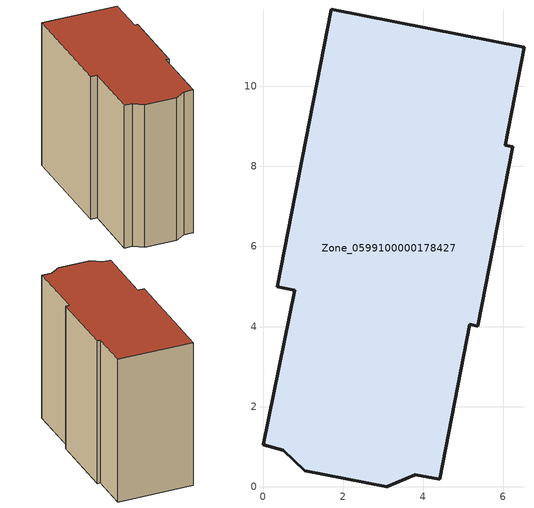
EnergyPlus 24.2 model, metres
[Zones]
Zone_0599100000178427
 floor ground (C_G): 6.24,8.49 5.37,4.01 5.17,4.05 4.42,0.18 3.8,0.29 3.09,0 1.04,0.4 0.51,0.91 0,1.04 0.79,4.9 0.35,4.99 1.7,11.92 6.52,10.98 6.05,8.53 z0
 wall outside (C_F): 1.04,0.4 3.09,0 3.8,0.29 4.42,0.18 5.17,4.05 5.37,4.01 6.24,8.49 6.05,8.53 6.52,10.98 1.7,11.92 0.35,4.99 0.79,4.9 0,1.04 0.51,0.91 1.04,0.4 z0:9.78
 roof outside (C_R): 6.05,8.53 6.52,10.98 1.7,11.92 0.35,4.99 0.79,4.9 0,1.04 0.51,0.91 1.04,0.4 3.09,0 3.8,0.29 4.42,0.18 5.17,4.05 5.37,4.01 6.24,8.49 z9.78
[BUILDING]
Pand.0599100000178427: North Axis=0; Terrain=City; Loads Convergence Tolerance Value=0.04; Temperature Convergence Tolerance Value=0.4; Solar Distribution=FullExterior; Maximum Number of Warmup Days=25; Minimum Number of Warmup Days=1
[Site:Location]
Rotterdam.The.Hague.AP_ZH_NLD Design_Conditions: Latitude=51.96; Longitude=4.45; Time Zone=1; Elevation=-4.5
[SITE:GROUNDTEMPERATURE:BUILDINGSURFACE]
18, 18, 18, 18, 18, 18, 18, 18, 18, 18, 18, 18
[MATERIAL] Thermal Absorptance=0.9; Solar Absorptance=0.7; Visible Absorptance=0.7
Name | Roughness | Thickness | Conductivity | Density | Specific Heat
G.TC.1946 | MediumSmooth | 0.15 | 1 | 540 | 1210
F.TC.1946 | Rough | 0.3 | 0.857143 | 1920 | 840
R.TC.1946 | MediumRough | 0.2 | 0.909091 | 1500 | 1000
[CONSTRUCTION]
C_G: G.TC.1946
C_F: F.TC.1946
C_R: R.TC.1946
[ZONE]
Zone_0599100000178427: Type=1; Multiplier=1; Ceiling Height=Autocalculate; Volume=Autocalculate; Floor Area=autocalculate; Part of Total Floor Area=Yes
[ZONEINFILTRATION:DESIGNFLOWRATE]
Infil_Zone_0599100000178427: Zone or ZoneList or Space or SpaceList=Zone_0599100000178427; Schedule=AlwaysOn; Design Flow Rate Calculation Method=Flow/Area; Flow Rate per Floor Area=0.003; Constant Term Coefficient=1; Temperature Term Coefficient=0; Velocity Term Coefficient=0; Velocity Squared Term Coefficient=0
[HVACTEMPLATE:ZONE:IDEALLOADSAIRSYSTEM]
Zone_0599100000178427: Maximum Heating Supply Air Temperature=50; Minimum Cooling Supply Air Temperature=13; Maximum Heating Supply Air Humidity Ratio=0.0156; Minimum Cooling Supply Air Humidity Ratio=0.0077; Heating Limit=NoLimit; Cooling Limit=NoLimit; Dehumidification Control Type=ConstantSensibleHeatRatio; Cooling Sensible Heat Ratio=0.7; Dehumidification Setpoint=60; Humidification Control Type=None; Humidification Setpoint=30; Outdoor Air Method=None; Outdoor Air Flow Rate per Person=0.00944; Outdoor Air Flow Rate per Zone Floor Area=0; Outdoor Air Flow Rate per Zone=0; Demand Controlled Ventilation Type=None; Outdoor Air Economizer Type=NoEconomizer; Heat Recovery Type=None; Sensible Heat Recovery Effectiveness=0.7; Latent Heat Recovery Effectiveness=0.65
[ZONECONTROL:THERMOSTAT]
ThermostatControl_Zone_0599100000178427: Zone or ZoneList=Zone_0599100000178427; Control Type Schedule=DualSetpointControlType; Control 1=Thermostat_Zone_0599100000178427; Temperature Difference Between Cutout And Setpoint=0
[THERMOSTATSETPOINT:DUALSETPOINT]
Thermostat_Zone_0599100000178427: Heating Setpoint Temperature Schedule=HeatingSetpoint_Zone_0599100000178427; Cooling Setpoint Temperature Schedule=CoolingSetpoint_Zone_0599100000178427
[SCHEDULE:COMPACT]
HeatingSetpoint_Zone_0599100000178427: Through: 12/31, For: AllDays, Until: 24:00, 21
CoolingSetpoint_Zone_0599100000178427: Through: 12/31, For: AllDays, Until: 24:00, 24
DualSetpointControlType: Through: 12/31, For: AllDays, Until: 24:00, 4
AlwaysOn: Through: 12/31, For: AllDays, Until: 24:00, 1
